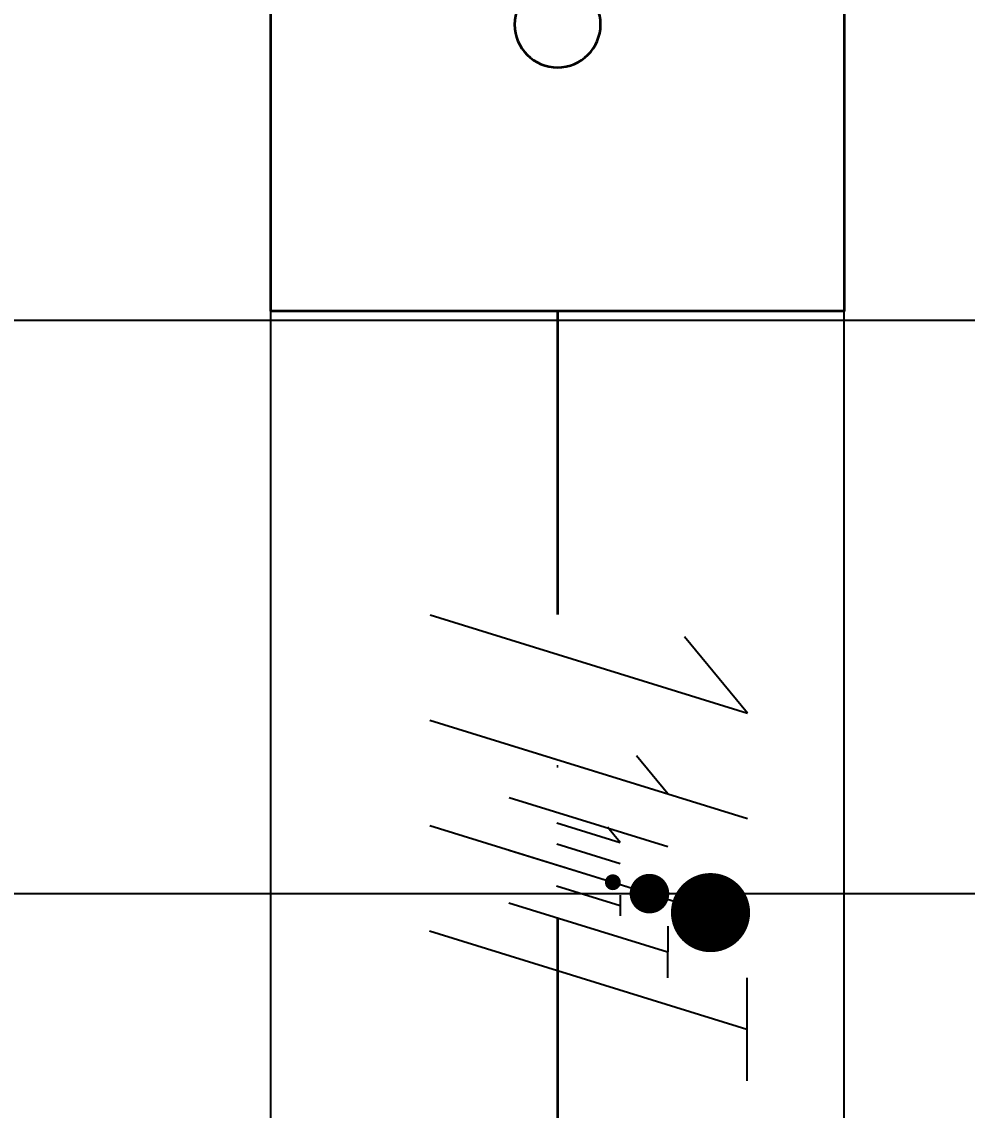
# Model space of a CAD drawing. Header units: inches. Extents: x -12418 to 57169, y -29325 to 19878.
# Drawn here: x 13539 to 14529, y 373 to 1512 of the extents above; entities that cross this region are included whole.
import ezdxf
from ezdxf.enums import TextEntityAlignment as Align

# ---------------------------------------------------------------- set-up
doc = ezdxf.new("R2010")
doc.units = ezdxf.units.IN
doc.header["$LTSCALE"] = 25
doc.header["$MEASUREMENT"] = 0
doc.linetypes.add('DASHDOT', pattern=[25.4, 12.7, -6.35, 0, -6.35])
doc.layers.get('0').update_dxf_attribs({"color": 8})
doc.layers.add('00-Ground Floor$0$False Ceiling', color=251, linetype='Continuous')
for name, color, linetype, lineweight in [('E-LITE-CIRC-NUMB', 6, 'Continuous', 25), ('E-LITE-CLNG', 150, 'Continuous', 35), ('E-LITE-CLNG-CNDT', 6, 'DASHDOT', 35), ('E-LITE-CTRL', 6, 'Continuous', 25), ('E-LITE-IDEN', 6, 'Continuous', 25), ('E-POWR-WIRE', 6, 'Continuous', 25), ('E-POWR-WIRE @ 100', 6, 'Continuous', 25), ('E-POWR-WIRE @ 20', 6, 'Continuous', 25), ('E-POWR-WIRE @ 50', 6, 'Continuous', 25)]:
    doc.layers.add(name, color=color, linetype=linetype, lineweight=lineweight)
doc.styles.add('DC_Simplex', font='SIMPLEX.shx', dxfattribs={"width": 0.7})

# ---------------------------------------------------------------- blocks, each defined once
blk = doc.blocks.new('00-Ground Floor$0$A$Ce9e1c4c3')
at = {"layer": '00-Ground Floor$0$False Ceiling', "color": 254, "linetype": 'Continuous'}
for p, q in [((-86200, -847.4), (-86200, 2532.6)), ((-85600, -847.4), (-85600, 2532.6)), ((-87636.7, 1200), (-84482.1, 1200)), ((-87636.7, 600), (-84482.1, 600))]:
    blk.add_line(p, q, dxfattribs=at)
blk = doc.blocks.new('00-Ground Floor')
at = {"layer": '00-Ground Floor$0$False Ceiling', "color": 254}
blk.add_blockref('00-Ground Floor$0$A$Ce9e1c4c3', (100000, 0), dxfattribs=at)
blk = doc.blocks.new('*U14')
blk.add_lwpolyline([(-300, 300), (-300, -300), (300, -300), (300, 300)], close=True)
blk.add_circle((0, 0), 45)
at = {"layer": 'E-LITE-CIRC-NUMB', "style": 'DC_Simplex', "width": 0.7, "flags": 8}
blk.add_attdef('CIRCUIT', text='', height=200, rotation=0, dxfattribs=at).set_placement((-473.9, 300), align=Align.RIGHT)
at = {"layer": 'E-LITE-CTRL', "style": 'DC_Simplex', "width": 0.7, "flags": 8}
blk.add_attdef('CONTROL', (1118.9, -935), '', height=200, rotation=360, dxfattribs=at)
at = {"layer": 'E-LITE-IDEN', "style": 'DC_Simplex', "width": 0.7, "flags": 8}
blk.add_attdef('TYPE', (-114.6, 448.6), '', height=200, rotation=360, dxfattribs=at)
blk = doc.blocks.new('*U87')
for p, q in [((-1.655, 2.719), (1.665, 1.689)), ((1.665, 1.689), (1.006, 2.491)), ((-1.658, 1.617), (1.663, 0.587)), ((-1.66, 0.515), (1.66, -0.515)), ((-1.663, -0.587), (1.658, -1.617)), ((1.659, -1.078), (1.657, -2.157))]:
    blk.add_line(p, q)
at = {"const_width": 0.414}
blk.add_lwpolyline([(1.278, -0.19, 1), (1.277, -0.604, 1)], format="xyb", close=True, dxfattribs=at)
blk = doc.blocks.new('*U698')
at = {"layer": 'E-POWR-WIRE @ 100', "xscale": 100, "yscale": 100, "zscale": 100}
blk.add_blockref('*U87', (14132.3, 619.7, 0), dxfattribs=at)
at = {"layer": 'E-POWR-WIRE @ 20', "xscale": 20, "yscale": 20, "zscale": 20}
blk.add_blockref('*U87', (14132.3, 619.7, 0), dxfattribs=at)
at = {"layer": 'E-POWR-WIRE @ 50', "xscale": 50, "yscale": 50, "zscale": 50}
blk.add_blockref('*U87', (14132.3, 619.7, 0), dxfattribs=at)

msp = doc.modelspace()

# ---------------------------------------------------------------- linework, layer by layer
at = {"layer": 'E-LITE-CLNG-CNDT'}
msp.add_lwpolyline([(14100, 1209.6), (14100, 0)], dxfattribs=at)

# ---------------------------------------------------------------- block references
at = {"layer": 'E-LITE-CLNG'}
ref = msp.add_blockref('*U14', (14100, 1509.6), dxfattribs=dict(at, xscale=-1))
ref.add_attrib('TYPE', 'LD1', (14214.6, 1958.1), dxfattribs={"layer": 'E-LITE-IDEN', "height": 200, "rotation": 0, "style": 'DC_Simplex', "width": 0.7, "flags": 8})
at = {"layer": 'E-LITE-CLNG-CNDT'}
msp.add_blockref('00-Ground Floor', (0, 0), dxfattribs=at)
at = {"layer": 'E-POWR-WIRE'}
msp.add_blockref('*U698', (0, 0), dxfattribs=at)

doc.saveas('drawing.dxf')
